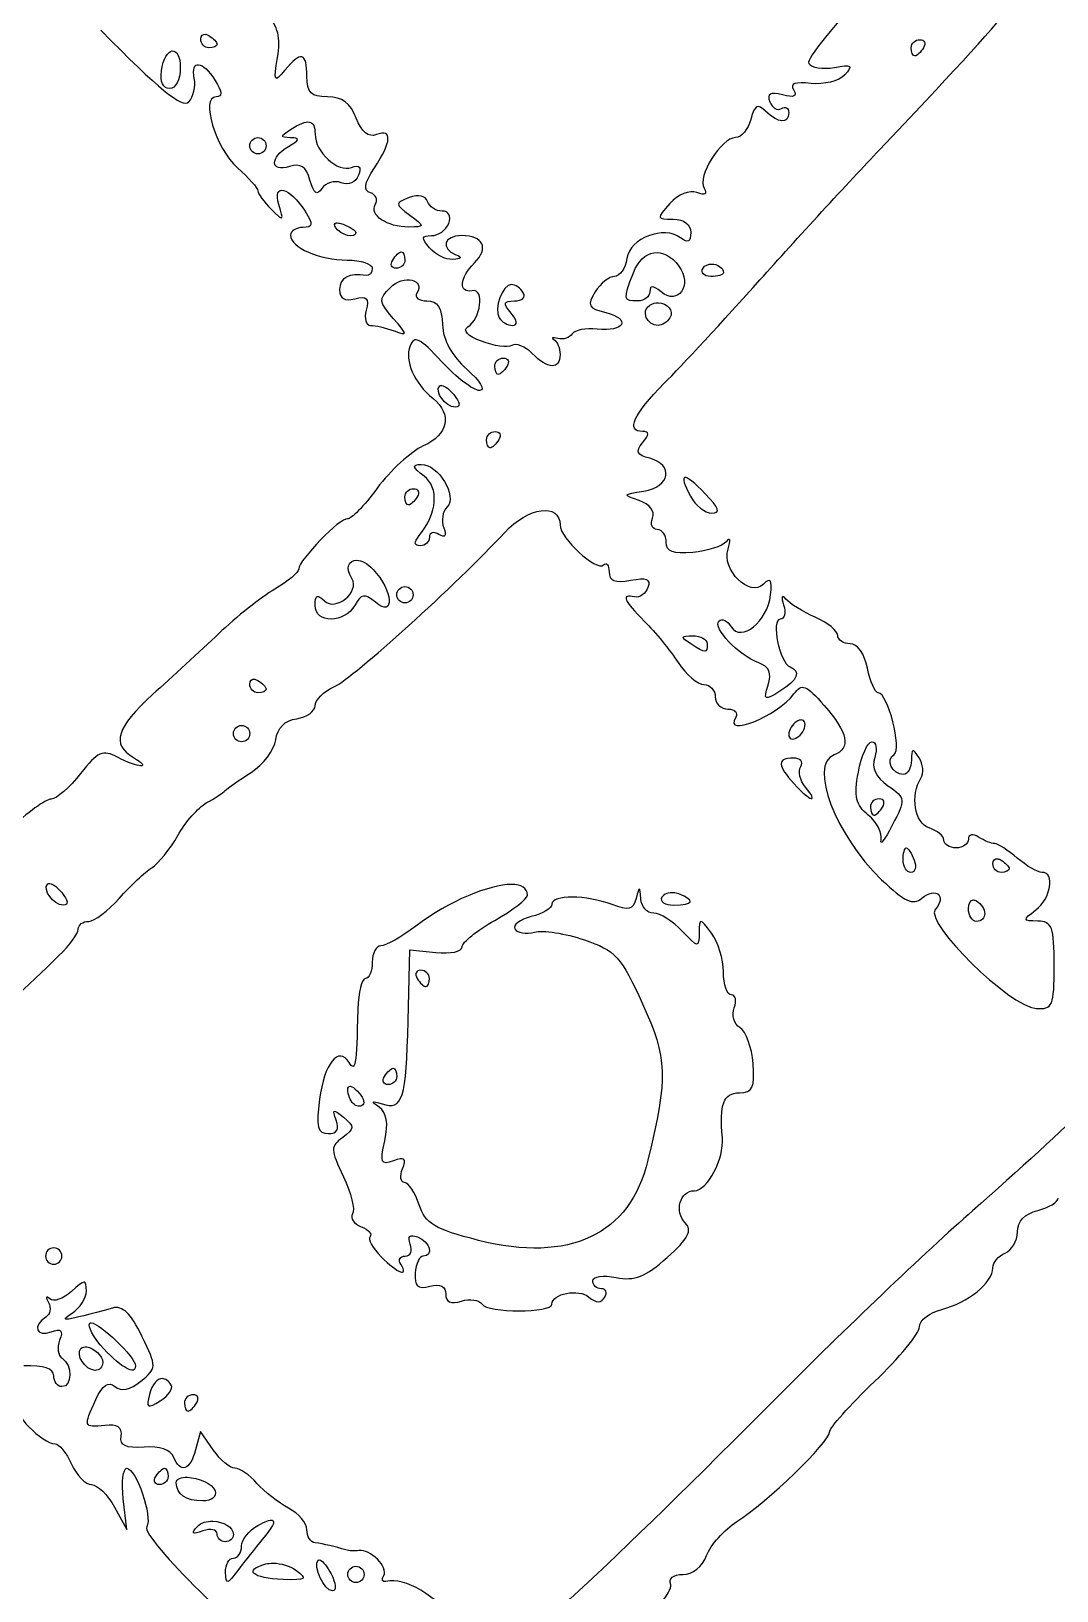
# Model space of a CAD drawing. Extents: x 1 to 209, y 3 to 284.
# Drawn here: x 149.84 to 168.79, y 170.78 to 199.59 of the extents above; entities that cross this region are included whole.
import ezdxf

# ---------------------------------------------------------------- set-up
doc = ezdxf.new("R2010")
doc.units = 0
doc.layers.add('Layer_1', color=7, linetype='CONTINUOUS')

msp = doc.modelspace()

# ---------------------------------------------------------------- linework, layer by layer
at = {"layer": 'Layer_1', "color": 7}
for points in [[(153.068624, 199.53687), (153.068624, 199.53687)], [(166.258655, 199.437652), (166.258655, 199.437652)], [(152.449609, 199.229293), (152.449609, 199.229293)], [(154.982994, 197.915746), (154.982994, 197.915746)], [(154.032148, 197.628012), (154.032148, 197.628012)], [(155.477436, 196.050985), (155.477436, 196.050985)], [(156.680738, 195.516307), (156.680738, 195.516307)], [(161.346775, 195.501425), (161.346775, 195.501425)], [(162.41062, 195.292513), (162.41062, 195.292513)], [(158.715273, 194.912726), (158.715273, 194.912726)], [(161.428354, 194.575381), (161.428354, 194.575381)], [(158.565895, 193.555082), (158.565895, 193.555082)], [(157.430941, 193.049619), (157.430941, 193.049619)], [(158.414861, 192.197991), (158.414861, 192.197991)], [(157.050051, 191.58945), (157.050051, 191.58945)], [(161.917284, 191.348017), (161.917284, 191.348017)], [(156.906736, 191.141862), (156.906736, 191.141862)], [(155.857773, 189.817842), (155.857773, 189.817842)], [(156.746883, 189.331672), (156.746883, 189.331672)], [(162.063907, 188.42437), (162.063907, 188.42437)], [(153.973169, 187.6207), (153.973169, 187.6207)], [(153.730082, 186.767968), (153.730082, 186.767968)], [(164.083007, 186.867739), (164.083007, 186.867739)], [(165.371749, 186.465903), (165.371749, 186.465903)], [(163.920399, 186.164388), (163.920399, 186.164388)], [(165.504591, 185.410327), (165.504591, 185.410327)], [(166.007299, 184.505229), (166.007299, 184.505229)], [(167.699532, 184.302382), (167.699532, 184.302382)], [(150.190731, 183.848732), (150.190731, 183.848732)], [(158.714172, 183.829439), (158.714172, 183.829439)], [(161.71168, 183.674547), (161.71168, 183.674547)], [(167.246983, 183.542258), (167.246983, 183.542258)], [(156.804761, 181.307631), (156.83563, 182.619522), (157.319046, 182.570466)], [(157.039578, 182.242492), (157.039578, 182.242492)], [(156.529704, 180.432852), (156.529704, 180.432852)], [(155.739812, 180.099918), (155.739812, 180.099918)], [(150.261286, 177.113984), (150.261286, 177.113984)], [(150.954161, 175.729882), (150.954161, 175.729882)], [(150.872582, 175.283951), (150.872582, 175.283951)], [(152.266605, 174.69856), (152.266605, 174.69856)], [(152.834357, 174.399249), (152.834357, 174.399249)], [(153.207531, 173.381155), (152.968853, 173.720702), (152.879558, 173.381155)], [(152.306294, 173.041605), (152.306294, 173.041605)], [(152.731831, 172.875689), (152.731831, 172.875689)], [(151.38356, 172.325026), (151.610658, 171.910512), (151.546168, 172.47606)], [(153.200365, 172.0643), (153.200365, 172.0643)], [(154.295077, 172.083043), (154.295077, 172.083043)], [(154.311615, 171.288742), (154.311615, 171.288742)], [(155.186944, 171.34276), (155.186944, 171.34276)], [(155.841787, 171.231415), (155.841787, 171.231415)]]:
    msp.add_lwpolyline(points, dxfattribs=at)
for points in [[(165.511206, 197.401464), (168.02877, 200.051121), (168.574311, 200.72364), (168.415561, 200.980504)], [(165.38498, 200.457953), (164.688049, 199.73311), (164.157553, 199.076055), (164.205928, 198.997783)], [(154.395952, 199.106924), (154.45749, 199.471547), (154.403656, 199.688068), (154.195309, 199.911698)], [(151.128346, 199.612937), (152.186744, 198.535441), (152.642759, 198.163678), (152.754432, 198.286716)], [(152.976021, 199.447022), (152.976021, 199.512912), (153.014536, 199.545963), (153.068624, 199.53687)], [(153.127052, 199.287171), (153.044093, 199.287171), (152.976021, 199.359169), (152.976021, 199.447022)], [(153.068624, 199.53687), (153.086658, 199.53385), (153.106312, 199.525982), (153.127052, 199.513169)], [(153.127052, 199.513169), (153.210012, 199.461897), (153.278086, 199.3899), (153.278086, 199.353315)], [(166.098801, 199.287171), (166.098801, 199.370133), (166.170799, 199.437652), (166.258655, 199.437652)], [(166.258655, 199.437652), (166.346505, 199.437652), (166.376073, 199.370133), (166.324799, 199.287171)], [(152.248966, 198.86053), (152.283058, 199.092226), (152.370666, 199.218117), (152.449609, 199.229293)], [(152.449609, 199.229293), (152.528555, 199.240469), (152.598989, 199.137012), (152.598989, 198.910139)], [(153.278086, 199.353315), (153.278086, 199.316731), (153.210012, 199.287171), (153.127052, 199.287171)], [(154.937243, 198.759105), (154.937243, 199.203342), (154.824664, 199.234353), (154.528243, 198.872104)], [(166.165499, 199.136137), (166.128914, 199.136137), (166.098801, 199.204212), (166.098801, 199.287171)], [(166.324799, 199.287171), (166.273528, 199.204212), (166.202081, 199.136137), (166.165499, 199.136137)], [(152.4, 198.533107), (152.281484, 198.533107), (152.220264, 198.665475), (152.248966, 198.86053)], [(152.598989, 198.910139), (152.598989, 198.698424), (152.511749, 198.533107), (152.4, 198.533107)], [(152.856407, 198.721623), (152.784717, 199.077979), (153.010469, 199.055624), (153.242809, 198.683591)], [(154.528243, 198.872104), (154.333372, 198.633956), (154.320009, 198.656957), (154.395952, 199.106924)], [(164.205928, 198.997783), (164.254304, 198.919517), (164.467057, 198.88661), (164.678871, 198.92502)], [(164.678871, 198.92502), (165.000457, 198.983336), (165.032027, 198.961066), (164.870144, 198.78777)], [(152.754432, 198.286716), (152.839761, 198.380744), (152.885614, 198.576442), (152.856407, 198.721623)], [(153.242809, 198.683591), (153.376808, 198.469045), (153.382037, 198.382076), (153.260448, 198.382076)], [(155.317582, 198.382076), (155.01193, 198.382076), (154.937243, 198.456447), (154.937243, 198.759105)], [(164.248372, 198.62957), (163.956901, 198.663508), (163.854875, 198.624801), (163.927564, 198.507202)], [(164.870144, 198.78777), (164.763523, 198.673628), (164.483545, 198.602195), (164.248372, 198.62957)], [(153.260448, 198.382076), (152.963019, 198.382076), (153.250118, 197.425729), (153.654565, 197.069632)], [(155.847852, 197.989609), (155.741528, 198.269266), (155.58897, 198.382076), (155.317582, 198.382076)], [(163.408871, 198.115285), (163.261506, 198.262653), (163.204714, 198.231713), (163.134918, 197.964805)], [(163.720309, 198.4168), (163.494966, 198.475726), (163.428672, 198.440084), (163.486042, 198.290574)], [(163.486042, 198.290574), (163.530009, 198.176014), (163.626749, 198.119547), (163.701016, 198.165448)], [(163.927564, 198.507202), (163.999441, 198.390918), (163.931939, 198.361457), (163.720309, 198.4168)], [(156.221024, 197.683133), (156.074158, 197.626776), (155.945609, 197.732496), (155.847852, 197.989609)], [(163.836062, 198.08938), (163.836062, 197.875179), (163.637053, 197.8871), (163.408871, 198.115285)], [(163.701016, 198.165448), (163.775283, 198.211345), (163.836062, 198.177244), (163.836062, 198.08938)], [(154.635177, 197.625808), (154.434063, 197.631932), (154.434063, 197.648527), (154.635177, 197.778493)], [(154.635177, 197.778493), (154.79715, 197.883169), (154.910361, 197.92958), (154.982994, 197.915746)], [(154.982994, 197.915746), (155.055629, 197.901917), (155.087726, 197.828034), (155.087726, 197.692505)], [(155.087726, 197.692505), (155.087726, 197.359884), (155.506067, 196.978765), (155.762966, 197.077348)], [(156.184645, 197.068529), (156.504711, 197.557008), (156.518805, 197.797402), (156.221024, 197.683133)], [(163.134918, 197.964805), (163.086477, 197.779576), (162.960671, 197.628012), (162.855453, 197.628012)], [(153.881116, 197.476981), (153.881116, 197.559937), (153.949186, 197.628012), (154.032148, 197.628012)], [(154.032148, 197.325947), (153.949186, 197.325947), (153.881116, 197.394016), (153.881116, 197.476981)], [(154.032148, 197.628012), (154.115107, 197.628012), (154.182631, 197.559934), (154.182631, 197.476981)], [(154.182631, 197.476981), (154.182631, 197.394013), (154.115107, 197.325947), (154.032148, 197.325947)], [(154.616438, 197.093884), (154.259297, 196.980535), (154.24527, 197.259585), (154.597695, 197.464853)], [(154.597695, 197.464853), (154.80582, 197.586074), (154.813567, 197.620389), (154.635177, 197.625808)], [(162.855453, 197.628012), (162.592168, 197.628012), (162.140293, 196.904899), (162.271162, 196.693151)], [(163.304691, 194.999267), (163.966469, 195.73979), (164.959442, 196.820746), (165.511206, 197.401464)], [(154.993467, 196.840327), (154.924478, 197.092151), (154.823871, 197.15972), (154.616438, 197.093884)], [(155.762966, 197.077348), (155.907904, 197.132963), (155.949159, 197.086323), (155.890296, 196.93293)], [(153.654565, 197.069632), (153.862055, 196.886953), (154.032148, 196.695476), (154.032148, 196.644092)], [(155.212852, 196.690396), (155.121839, 196.549607), (155.061889, 196.590518), (154.993467, 196.840327)], [(155.570592, 196.794576), (155.442748, 196.843634), (155.281709, 196.796833), (155.212852, 196.690396)], [(155.890296, 196.93293), (155.840258, 196.802534), (155.703976, 196.743392), (155.570592, 196.794576)], [(156.110229, 196.608264), (155.972693, 196.654111), (155.992124, 196.774702), (156.184645, 197.068529)], [(154.032148, 196.644092), (154.032148, 196.592708), (154.142607, 196.43993), (154.277991, 196.304545)], [(154.419102, 196.389432), (154.288524, 196.800844), (154.623093, 196.716807), (154.903619, 196.267613)], [(156.20063, 196.391636), (156.253253, 196.476785), (156.212681, 196.574112), (156.110229, 196.608264)], [(157.165257, 196.44841), (157.129836, 196.554684), (156.993957, 196.583236), (156.827911, 196.519519)], [(162.140525, 196.611572), (162.00431, 196.663842), (161.791752, 196.578591), (161.64002, 196.410928)], [(162.271162, 196.693151), (162.340236, 196.581388), (162.29422, 196.552593), (162.140525, 196.611572)], [(154.277991, 196.304545), (154.505637, 196.076899), (154.516376, 196.08295), (154.419102, 196.389432)], [(154.903619, 196.267613), (155.058629, 196.019404), (155.051864, 195.968853), (154.862829, 195.968853)], [(156.8224, 195.976021), (156.420422, 195.972691), (156.081651, 196.199124), (156.20063, 196.391636)], [(156.827911, 196.519519), (156.559436, 196.416488), (156.560066, 196.405225), (156.837284, 196.195404)], [(157.433699, 196.270368), (157.318775, 196.270368), (157.197888, 196.350524), (157.165257, 196.44841)], [(157.555517, 196.043819), (157.606941, 196.177833), (157.557493, 196.270368), (157.433699, 196.270368)], [(161.64002, 196.410928), (161.387039, 196.131396), (161.389492, 196.119336), (161.701206, 196.119336)], [(154.862829, 195.968853), (154.737686, 195.968856), (154.635177, 195.903374), (154.635177, 195.823333)], [(155.465859, 195.966649), (155.436135, 196.014742), (155.44248, 196.043941), (155.477436, 196.050985)], [(155.841787, 195.877353), (155.841787, 195.755191), (155.554437, 195.823322), (155.465859, 195.966649)], [(155.477436, 196.050985), (155.489086, 196.053333), (155.503739, 196.053088), (155.521533, 196.050435)], [(155.521533, 196.050435), (155.545268, 196.046907), (155.574515, 196.03905), (155.608074, 196.026181)], [(155.608074, 196.026181), (155.736823, 195.976775), (155.841787, 195.909959), (155.841787, 195.877353)], [(156.837284, 196.195404), (157.117996, 195.98295), (157.117342, 195.978561), (156.8224, 195.976021)], [(157.240221, 195.817822), (157.365943, 195.817822), (157.507765, 195.919382), (157.555517, 196.043819)], [(161.837909, 195.775378), (161.531737, 196.011409), (160.900875, 195.770326), (160.846824, 195.396692)], [(161.701206, 196.119336), (161.900483, 196.119336), (162.026422, 196.024628), (162.026425, 195.874596)], [(154.635177, 195.823333), (154.635177, 195.598837), (155.16849, 195.365273), (155.681384, 195.365273)], [(157.199432, 195.591824), (157.046572, 195.77601), (157.054138, 195.817822), (157.240221, 195.817822)], [(157.794192, 195.817822), (157.467458, 195.817822), (157.398102, 195.582838), (157.690013, 195.465044)], [(158.030664, 195.312909), (158.304306, 195.586552), (158.196012, 195.817822), (157.794192, 195.817822)], [(162.026425, 195.874596), (162.026422, 195.701854), (161.970999, 195.672779), (161.837909, 195.775378)], [(156.520885, 195.365273), (156.572156, 195.448232), (156.644154, 195.516307), (156.680738, 195.516307)], [(156.680738, 195.516307), (156.71732, 195.516307), (156.746883, 195.448232), (156.746883, 195.365273)], [(157.632688, 195.3774), (157.49767, 195.370852), (157.302708, 195.467383), (157.199432, 195.591824)], [(157.690013, 195.465044), (157.810067, 195.416603), (157.789005, 195.384991), (157.632688, 195.3774)], [(160.846824, 195.396692), (160.820323, 195.213434), (160.717882, 195.063758), (160.619172, 195.063758)], [(160.966438, 195.129355), (161.051398, 195.352824), (161.192374, 195.478799), (161.346775, 195.501425)], [(161.346775, 195.501425), (161.501176, 195.524056), (161.669326, 195.442872), (161.808693, 195.252274)], [(156.030854, 195.081397), (155.713687, 195.131477), (155.540273, 195.038973), (155.540273, 194.81957)], [(155.681384, 195.365273), (155.935717, 195.365273), (156.143853, 195.297201), (156.143853, 195.214241)], [(156.143853, 195.214241), (156.143856, 195.131282), (156.093073, 195.071575), (156.030854, 195.081397)], [(156.587032, 195.214241), (156.499182, 195.214241), (156.469611, 195.282313), (156.520885, 195.365273)], [(156.478441, 194.85981), (156.720263, 195.101632), (157.127417, 195.011626), (156.966818, 194.751769)], [(156.746883, 195.365273), (156.746883, 195.282313), (156.674888, 195.214241), (156.587032, 195.214241)], [(157.991528, 194.799727), (157.732555, 194.747934), (157.754605, 195.036848), (158.030664, 195.312909)], [(161.045813, 194.611211), (160.778503, 194.611211), (160.775749, 194.627806), (160.966438, 195.129355)], [(161.808693, 195.252274), (162.063306, 194.904071), (161.793566, 194.516757), (161.478516, 194.778231)], [(162.394635, 195.063758), (162.265284, 195.063758), (162.20197, 195.132685), (162.254077, 195.216996)], [(162.254077, 195.216996), (162.286363, 195.269238), (162.347125, 195.292259), (162.41062, 195.292513)], [(162.629452, 195.129905), (162.629452, 195.09332), (162.523969, 195.063758), (162.394635, 195.063758)], [(162.41062, 195.292513), (162.516447, 195.292795), (162.629452, 195.229405), (162.629452, 195.129905)], [(155.540273, 194.81957), (155.540273, 194.655486), (155.63292, 194.600075), (155.823048, 194.649797)], [(156.530808, 194.28875), (156.2645, 194.591916), (156.259792, 194.641161), (156.478441, 194.85981)], [(157.906091, 194.12945), (158.149104, 194.280241), (158.22118, 194.845659), (157.991528, 194.799727)], [(158.715273, 194.912726), (158.546343, 194.912726), (158.383602, 194.467795), (158.489825, 194.295916)], [(158.934105, 194.761692), (158.882834, 194.844652), (158.784462, 194.912726), (158.715273, 194.912726)], [(160.619172, 195.063758), (160.520456, 195.063758), (160.358997, 194.934568), (160.260329, 194.776577)], [(161.478516, 194.778231), (161.327126, 194.903989), (161.271811, 194.904658), (161.271811, 194.780435)], [(161.535841, 193.088202), (161.84694, 193.398903), (162.642914, 194.258741), (163.304691, 194.999267)], [(155.823048, 194.649797), (156.040345, 194.706622), (156.088235, 194.658743), (156.031407, 194.441438)], [(156.966818, 194.751769), (156.919089, 194.674545), (157.003056, 194.610814), (157.15313, 194.610658)], [(157.15313, 194.610658), (157.350452, 194.610413), (157.430239, 194.488614), (157.441415, 194.170239)], [(158.708107, 194.38466), (158.553858, 194.570518), (158.565362, 194.611211), (158.773701, 194.611211)], [(158.773701, 194.611211), (158.913192, 194.611211), (158.985376, 194.678733), (158.934105, 194.761692)], [(160.260329, 194.776577), (160.104644, 194.527287), (160.130659, 194.47693), (160.456564, 194.395134)], [(161.271811, 194.780435), (161.271811, 194.687316), (161.170253, 194.611211), (161.045813, 194.611211)], [(161.422842, 194.158662), (161.211601, 194.158662), (161.100914, 194.429785), (161.269604, 194.534041)], [(161.269604, 194.534041), (161.319831, 194.565082), (161.375245, 194.577508), (161.428354, 194.575381)], [(161.428354, 194.575381), (161.587688, 194.569002), (161.72644, 194.434591), (161.642778, 194.299223)], [(156.031407, 194.441438), (155.990767, 194.286035), (156.027682, 194.158662), (156.113536, 194.158662)], [(156.546242, 194.057791), (156.804761, 193.963294), (156.80364, 193.978162), (156.530808, 194.28875)], [(158.489825, 194.295916), (158.536473, 194.220444), (158.646899, 194.158662), (158.735118, 194.158662)], [(158.735118, 194.158662), (158.836261, 194.158662), (158.82651, 194.241986), (158.708107, 194.38466)], [(160.456564, 194.395134), (160.931287, 194.275988), (160.80425, 194.034541), (160.29616, 194.090314)], [(161.642778, 194.299223), (161.595048, 194.221999), (161.496008, 194.158662), (161.422842, 194.158662)], [(156.113536, 194.158662), (156.199388, 194.158662), (156.394277, 194.113335), (156.546242, 194.057791)], [(157.427634, 193.488385), (157.025569, 193.927339), (156.919363, 193.979852), (156.842243, 193.778876)], [(157.441415, 194.170239), (157.451377, 193.8864), (157.612193, 193.593335), (157.893964, 193.34562)], [(158.160201, 193.864313), (157.906776, 193.96063), (157.805106, 194.066788), (157.906091, 194.12945)], [(159.570208, 193.914475), (159.469167, 193.938718), (159.437434, 193.929981), (159.499653, 193.895183)], [(159.834792, 194.001016), (159.790299, 193.929018), (159.67125, 193.890204), (159.570208, 193.914475)], [(160.29616, 194.090314), (160.087101, 194.113256), (159.879284, 194.073014), (159.834792, 194.001016)], [(156.842243, 193.778876), (156.736883, 193.504316), (156.913064, 193.101661), (157.26668, 192.808187)], [(158.721888, 193.7899), (158.645253, 193.742537), (158.392489, 193.775986), (158.160201, 193.864313)], [(159.096716, 193.640519), (158.966987, 193.77024), (158.79852, 193.837262), (158.721888, 193.7899)], [(159.499653, 193.895183), (159.561871, 193.860387), (159.612652, 193.735445), (159.612652, 193.617922)], [(158.124923, 192.956464), (158.011673, 192.953924), (157.697802, 193.193431), (157.427634, 193.488385)], [(158.406042, 193.404601), (158.406042, 193.487561), (158.478039, 193.555082), (158.565895, 193.555082)], [(158.472739, 193.253567), (158.436155, 193.253567), (158.406042, 193.321642), (158.406042, 193.404601)], [(158.63259, 193.404601), (158.581319, 193.321642), (158.509324, 193.253567), (158.472739, 193.253567)], [(158.565895, 193.555082), (158.653748, 193.555082), (158.683861, 193.487561), (158.63259, 193.404601)], [(159.612652, 193.617922), (159.612652, 193.336987), (159.390269, 193.34696), (159.096716, 193.640519)], [(157.893964, 193.34562), (158.141043, 193.128393), (158.24134, 192.959286), (158.124923, 192.956464)], [(161.139519, 192.197991), (160.824158, 192.197991), (160.96801, 192.521088), (161.535841, 193.088202)], [(157.26668, 192.808187), (157.623727, 192.511865), (157.547668, 192.141781), (157.086433, 191.931754)], [(157.67954, 192.650537), (157.497247, 192.650537), (157.284445, 192.936197), (157.389048, 193.040797)], [(157.389048, 193.040797), (157.398531, 193.05028), (157.413009, 193.053034), (157.430941, 193.049619)], [(157.430941, 193.049619), (157.484761, 193.039344), (157.57052, 192.975229), (157.649223, 192.880396)], [(157.649223, 192.880396), (157.768197, 192.737044), (157.779559, 192.650537), (157.67954, 192.650537)], [(157.086433, 191.931754), (156.858293, 191.827868), (156.474564, 191.475398), (156.233701, 191.148477)], [(158.255561, 192.046957), (158.255561, 192.129917), (158.327005, 192.197991), (158.414861, 192.197991)], [(158.321705, 191.895923), (158.285124, 191.895923), (158.255561, 191.963998), (158.255561, 192.046957)], [(158.481559, 192.046957), (158.430287, 191.963998), (158.35829, 191.895923), (158.321705, 191.895923)], [(158.414861, 192.197991), (158.502711, 192.197991), (158.53283, 192.129917), (158.481559, 192.046957)], [(161.269053, 191.702449), (161.029531, 191.765085), (161.001239, 191.826886), (161.136762, 191.990183)], [(161.136762, 191.990183), (161.262737, 192.141962), (161.263099, 192.197991), (161.139519, 192.197991)], [(161.158812, 191.097765), (161.645611, 191.173056), (161.720685, 191.584344), (161.269053, 191.702449)], [(157.100214, 191.374475), (156.880385, 191.541046), (156.869782, 191.58564), (157.050051, 191.58945)], [(157.012019, 190.274799), (157.34669, 190.693115), (157.384022, 191.159422), (157.100214, 191.374475)], [(157.050051, 191.58945), (157.362903, 191.596054), (157.72261, 191.001375), (157.525201, 190.803966)], [(161.917284, 191.348017), (161.869018, 191.340623), (161.900661, 191.225677), (162.019257, 191.004059)], [(162.295417, 191.046502), (162.093667, 191.255386), (161.965547, 191.355408), (161.917284, 191.348017)], [(156.233701, 191.148477), (155.992838, 190.821554), (155.746588, 190.567523), (155.686345, 190.584033)], [(156.746883, 190.990828), (156.746883, 191.073787), (156.81888, 191.141862), (156.906736, 191.141862)], [(156.906736, 191.141862), (156.994586, 191.141862), (157.024708, 191.073787), (156.973434, 190.990828)], [(161.073372, 190.921926), (160.763193, 191.027125), (160.767674, 191.037268), (161.158812, 191.097765)], [(156.81358, 190.840347), (156.776999, 190.840347), (156.746883, 190.907866), (156.746883, 190.990828)], [(156.973434, 190.990828), (156.922162, 190.907866), (156.850165, 190.840347), (156.81358, 190.840347)], [(157.525201, 190.803966), (157.44192, 190.720679), (157.414369, 190.547708), (157.463465, 190.419771)], [(158.590147, 190.333781), (159.024797, 190.803986), (159.612652, 190.883547), (159.612652, 190.472135)], [(161.320869, 190.598915), (161.369781, 190.726377), (161.271715, 190.854659), (161.073372, 190.921926)], [(162.019257, 191.004059), (162.111859, 190.831034), (162.289482, 190.689313), (162.413927, 190.689313)], [(162.413927, 190.689313), (162.581692, 190.689313), (162.550989, 190.781888), (162.295417, 191.046502)], [(155.686345, 190.584033), (155.55967, 190.618724), (154.786211, 189.823515), (154.786211, 189.658542)], [(161.406857, 190.387798), (161.315019, 190.387798), (161.27625, 190.48265), (161.320869, 190.598915)], [(155.444362, 187.4851), (155.790917, 187.643001), (157.705642, 189.376918), (158.590147, 190.333781)], [(157.030208, 190.086286), (156.914875, 190.086286), (156.909245, 190.146354), (157.012019, 190.274799)], [(157.199432, 190.245586), (157.199432, 190.157731), (157.123325, 190.086286), (157.030208, 190.086286)], [(157.37582, 190.296299), (157.278761, 190.356285), (157.199432, 190.333442), (157.199432, 190.245586)], [(157.463465, 190.419771), (157.522071, 190.267049), (157.491687, 190.224694), (157.37582, 190.296299)], [(159.612652, 190.472135), (159.612652, 190.226062), (160.287631, 189.604815), (160.415772, 189.732955)], [(161.573876, 190.15188), (161.573876, 190.281626), (161.498695, 190.387798), (161.406857, 190.387798)], [(162.715442, 190.025651), (162.768977, 190.189571), (162.754073, 190.248028), (162.681268, 190.1618)], [(162.063907, 189.963364), (161.69962, 189.928171), (161.573876, 189.976572), (161.573876, 190.15188)], [(162.681268, 190.1618), (162.611223, 190.078841), (162.333525, 189.989413), (162.063907, 189.963364)], [(163.369185, 189.377973), (163.115535, 189.12432), (162.590861, 189.644213), (162.715442, 190.025651)], [(154.786211, 189.658542), (154.786211, 189.597743), (154.58646, 189.43004), (154.342482, 189.285921)], [(155.767374, 189.481602), (155.638667, 189.689854), (155.714305, 189.821776), (155.857773, 189.817842)], [(155.857773, 189.817842), (155.943856, 189.815584), (156.054685, 189.764248), (156.159841, 189.651376)], [(156.159841, 189.651376), (156.528406, 189.255771), (156.566004, 188.742251), (156.204488, 189.042284)], [(160.415772, 189.732955), (160.471835, 189.789021), (160.517747, 189.731262), (160.517747, 189.604522)], [(155.259154, 189.069843), (155.464352, 188.864645), (155.920336, 189.234108), (155.767374, 189.481602)], [(156.596402, 189.181188), (156.596402, 189.264147), (156.663923, 189.331672), (156.746883, 189.331672)], [(156.746883, 189.331672), (156.829842, 189.331672), (156.897917, 189.264147), (156.897917, 189.181188)], [(160.517747, 189.604522), (160.517747, 189.436966), (160.626165, 189.394492), (160.914622, 189.449632)], [(160.914622, 189.449632), (161.209634, 189.506026), (161.292119, 189.47173), (161.23543, 189.315687)], [(163.501476, 189.177881), (163.533215, 189.460111), (163.500348, 189.50919), (163.369185, 189.377973)], [(154.342482, 189.285921), (154.098506, 189.141801), (153.631344, 188.770606), (153.303992, 188.461301)], [(155.087726, 188.984956), (155.087726, 189.176331), (155.131304, 189.197693), (155.259154, 189.069843)], [(156.204488, 189.042284), (156.001398, 189.210833), (155.940941, 189.202075), (155.81974, 188.985507)], [(156.746883, 189.030157), (156.663923, 189.030157), (156.596402, 189.098226), (156.596402, 189.181188)], [(156.897917, 189.181188), (156.897917, 189.098226), (156.829842, 189.030157), (156.746883, 189.030157)], [(160.989035, 189.143156), (160.733692, 189.1999), (160.78235, 189.081403), (161.173693, 188.690057)], [(161.23543, 189.315687), (161.193491, 189.200247), (161.082363, 189.122413), (160.989035, 189.143156)], [(162.772217, 188.590839), (162.955405, 188.294432), (163.446595, 188.689834), (163.501476, 189.177881)], [(163.784249, 189.102366), (163.709485, 189.192717), (163.691959, 189.147629), (163.741806, 188.992675)], [(164.326646, 188.766674), (164.098509, 188.866908), (163.854294, 189.017717), (163.784249, 189.102366)], [(155.81974, 188.985507), (155.631089, 188.648259), (155.087726, 188.647977), (155.087726, 188.984956)], [(162.547323, 188.696672), (162.601656, 188.751005), (162.702796, 188.703163), (162.772217, 188.590839)], [(163.741806, 188.992675), (163.788508, 188.847494), (163.759811, 188.728642), (163.677865, 188.728642)], [(164.74116, 188.430435), (164.74116, 188.515172), (164.554786, 188.666443), (164.326646, 188.766674)], [(153.303992, 188.461301), (152.976653, 188.152), (152.429244, 187.646441), (152.088012, 187.337924)], [(161.173693, 188.690057), (161.368379, 188.495371), (161.647669, 188.152708), (161.794362, 187.928827)], [(163.28099, 187.923868), (162.914197, 188.055985), (162.423568, 188.572915), (162.547323, 188.696672)], [(163.677865, 188.728642), (163.502597, 188.728642), (163.668947, 187.924145), (163.859766, 187.848902)], [(162.026425, 188.276093), (161.833069, 188.401053), (161.838324, 188.422394), (162.063907, 188.42437)], [(162.327937, 188.276093), (162.327937, 188.092132), (162.311086, 188.092132), (162.026425, 188.276093)], [(162.063907, 188.42437), (162.209085, 188.425499), (162.327937, 188.359052), (162.327937, 188.276093)], [(164.971566, 188.276093), (164.845055, 188.276093), (164.74116, 188.345695), (164.74116, 188.430435)], [(165.291824, 187.823547), (165.238743, 188.088951), (165.10648, 188.276093), (164.971566, 188.276093)], [(161.794362, 187.928827), (161.941056, 187.704946), (162.155164, 187.522032), (162.270062, 187.522032)], [(163.456276, 187.513213), (163.527091, 187.736335), (163.477245, 187.85318), (163.28099, 187.923868)], [(153.881116, 187.530851), (153.881116, 187.596742), (153.919078, 187.62979), (153.973169, 187.6207)], [(153.973169, 187.6207), (153.991203, 187.61768), (154.011407, 187.610362), (154.032148, 187.597549)], [(154.032148, 187.597549), (154.115107, 187.546278), (154.182631, 187.47428), (154.182631, 187.437695)], [(163.859766, 187.848902), (164.071269, 187.765497), (164.004777, 187.605606), (163.672353, 187.398007)], [(165.489159, 187.370998), (165.430491, 187.370998), (165.341599, 187.574669), (165.291824, 187.823547)], [(152.088012, 187.337924), (151.415696, 186.73006), (151.319811, 186.416551), (151.731926, 186.176515)], [(154.032148, 187.370998), (153.949186, 187.370998), (153.881116, 187.442998), (153.881116, 187.530851)], [(154.182631, 187.437695), (154.182631, 187.401111), (154.115107, 187.370998), (154.032148, 187.370998)], [(155.087726, 187.131219), (155.087726, 187.23657), (155.248153, 187.395701), (155.444362, 187.4851)], [(162.270062, 187.522032), (162.384957, 187.522032), (162.478971, 187.419918), (162.478971, 187.295481)], [(162.856003, 186.918452), (162.617932, 186.533244), (163.628169, 186.938715), (163.931425, 187.350051)], [(163.672353, 187.398007), (163.385692, 187.218985), (163.36614, 187.229218), (163.456276, 187.513213)], [(163.931425, 187.350051), (164.078697, 187.549822), (164.154513, 187.520759), (164.492009, 187.136731)], [(165.780751, 186.229432), (165.93424, 186.324295), (165.666874, 187.370998), (165.489159, 187.370998)], [(154.74873, 186.89144), (154.935388, 186.917941), (155.087726, 187.025866), (155.087726, 187.131219)], [(162.478971, 187.295481), (162.478971, 187.171041), (162.584452, 187.069483), (162.713789, 187.069483)], [(162.713789, 187.069483), (162.843134, 187.069483), (162.907274, 187.001411), (162.856003, 186.918452)], [(164.492009, 187.136731), (164.935179, 186.632456), (164.991943, 186.344392), (164.672258, 186.221716)], [(153.579601, 186.616937), (153.579601, 186.699896), (153.647123, 186.767968), (153.730082, 186.767968)], [(153.730082, 186.767968), (153.813042, 186.767968), (153.881116, 186.699896), (153.881116, 186.616937)], [(154.360121, 186.500077), (154.391594, 186.721864), (154.529344, 186.86028), (154.74873, 186.89144)], [(163.987096, 186.842935), (163.904137, 186.791663), (163.836062, 186.682257), (163.836062, 186.599298)], [(164.045525, 186.867186), (164.027491, 186.863718), (164.007837, 186.855748), (163.987096, 186.842935)], [(163.987096, 186.54142), (164.070055, 186.592694), (164.13813, 186.702648), (164.13813, 186.785607)], [(164.083007, 186.867739), (164.071791, 186.870037), (164.059049, 186.869799), (164.045525, 186.867186)], [(164.13813, 186.785607), (164.13813, 186.832272), (164.116659, 186.860847), (164.083007, 186.867739)], [(153.730082, 186.465903), (153.647123, 186.465903), (153.579601, 186.533978), (153.579601, 186.616937)], [(153.881116, 186.616937), (153.881116, 186.533978), (153.813042, 186.465903), (153.730082, 186.465903)], [(153.908125, 185.900355), (154.130225, 186.041573), (154.333338, 186.311375), (154.360121, 186.500077)], [(163.836062, 186.599298), (163.836062, 186.516339), (163.904137, 186.490148), (163.987096, 186.54142)], [(165.122047, 185.904766), (165.179951, 186.213424), (165.29243, 186.465903), (165.371749, 186.465903)], [(165.371749, 186.465903), (165.451068, 186.465903), (165.474537, 186.335931), (165.424115, 186.177065)], [(151.437027, 186.180923), (151.168385, 186.324696), (151.07272, 186.28234), (150.757379, 185.879408)], [(151.731926, 186.176515), (152.090814, 185.967473), (151.828525, 185.971404), (151.437027, 186.180923)], [(163.920399, 186.164388), (163.618889, 186.164388), (163.623351, 186.030623), (163.935283, 185.685934)], [(164.058202, 186.006741), (164.11172, 186.093333), (164.049735, 186.164388), (163.920399, 186.164388)], [(164.672258, 186.221716), (164.201774, 186.041175), (164.700424, 184.734407), (165.551996, 183.91598)], [(165.424115, 186.177065), (165.361569, 185.980004), (165.439161, 185.813191), (165.668853, 185.65231)], [(165.95714, 185.862873), (165.747898, 185.862873), (165.619441, 186.129737), (165.780751, 186.229432)], [(166.242119, 186.171553), (166.12717, 186.353262), (166.102978, 186.345871), (166.101008, 186.126906)], [(166.278498, 185.794522), (166.334691, 185.881443), (166.318328, 186.051076), (166.242119, 186.171553)], [(150.757379, 185.879408), (150.555492, 185.621446), (150.309913, 185.408173), (150.212227, 185.405916)], [(153.428567, 185.564666), (153.470048, 185.60806), (153.686025, 185.759136), (153.908125, 185.900355)], [(164.143642, 185.629709), (164.043388, 185.750512), (164.004684, 185.920147), (164.058202, 186.006741)], [(165.305605, 185.109912), (165.07296, 185.298296), (165.037183, 185.452392), (165.122047, 185.904766)], [(166.101008, 186.126906), (166.099597, 185.981725), (166.035203, 185.862873), (165.95714, 185.862873)], [(163.935283, 185.685934), (164.230756, 185.359439), (164.40754, 185.311732), (164.143642, 185.629709)], [(165.668853, 185.65231), (165.997283, 185.422273), (165.999485, 185.404431), (165.747677, 184.92305)], [(166.431186, 184.872341), (166.161474, 184.957944), (166.075103, 185.479911), (166.278498, 185.794522)], [(150.212227, 185.405916), (150.114539, 185.403658), (149.770485, 185.156256), (149.44714, 184.855802)], [(152.551034, 184.73123), (152.690658, 184.980107), (152.928362, 185.251851), (153.079097, 185.33481)], [(153.079097, 185.33481), (153.229835, 185.417769), (153.387089, 185.521268), (153.428567, 185.564666)], [(165.504591, 185.410327), (165.416735, 185.410327), (165.34474, 185.342252), (165.34474, 185.259293)], [(165.570738, 185.259293), (165.62201, 185.342252), (165.592441, 185.410327), (165.504591, 185.410327)], [(165.541523, 184.652955), (165.570258, 184.775739), (165.464338, 184.98138), (165.305605, 185.109912)], [(165.34474, 185.259293), (165.34474, 185.176333), (165.3743, 185.108259), (165.410885, 185.108259)], [(165.410885, 185.108259), (165.447466, 185.108259), (165.519464, 185.176333), (165.570738, 185.259293)], [(152.070923, 184.137569), (152.195363, 184.215291), (152.411413, 184.482352), (152.551034, 184.73123)], [(165.747677, 184.92305), (165.605703, 184.651691), (165.512787, 184.530172), (165.541523, 184.652955)], [(166.702382, 184.64579), (166.702382, 184.723161), (166.580219, 184.82504), (166.431186, 184.872341)], [(167.343447, 184.704771), (167.235937, 184.773035), (167.154931, 184.756167), (167.154931, 184.665082)], [(165.94777, 184.278681), (165.94777, 184.403121), (165.974694, 184.505229), (166.007299, 184.505229)], [(166.007299, 184.505229), (166.039904, 184.505229), (166.105617, 184.403121), (166.153372, 184.278681)], [(166.928382, 184.505229), (166.803942, 184.505229), (166.702382, 184.568424), (166.702382, 184.64579)], [(167.154931, 184.665082), (167.154931, 184.577229), (167.05282, 184.505229), (166.928382, 184.505229)], [(167.64, 184.582953), (167.580468, 184.584082), (167.447146, 184.638926), (167.343447, 184.704771)], [(168.056718, 184.316716), (167.887162, 184.461894), (167.699529, 184.581821), (167.64, 184.582953)], [(151.471754, 183.572022), (151.676885, 183.805397), (151.946483, 184.059848), (152.070923, 184.137569)], [(166.09384, 184.052683), (166.013483, 184.052683), (165.94777, 184.154243), (165.94777, 184.278681)], [(166.153372, 184.278681), (166.201121, 184.154243), (166.1742, 184.052683), (166.09384, 184.052683)], [(167.606926, 184.212536), (167.606926, 184.278421), (167.645444, 184.311475), (167.699532, 184.302382)], [(167.75796, 184.052683), (167.675001, 184.052683), (167.606926, 184.124675), (167.606926, 184.212536)], [(167.699532, 184.302382), (167.717566, 184.299362), (167.73722, 184.291493), (167.75796, 184.278681)], [(167.75796, 184.278681), (167.840922, 184.227409), (167.908994, 184.155965), (167.908992, 184.11938)], [(168.513675, 184.052683), (168.431664, 184.052683), (168.226274, 184.171535), (168.056718, 184.316716)], [(150.148838, 183.839912), (150.15832, 183.849395), (150.172798, 183.852175), (150.190731, 183.848732)], [(150.190731, 183.848732), (150.244548, 183.838459), (150.330306, 183.773788), (150.40901, 183.678958)], [(165.551996, 183.91598), (165.97308, 183.511276), (166.130732, 183.438968), (166.295036, 183.575329)], [(167.908992, 184.11938), (167.908992, 184.082799), (167.840922, 184.052683), (167.75796, 184.052683)], [(168.399023, 183.3576), (168.681578, 183.572089), (168.760789, 184.052683), (168.513675, 184.052683)], [(150.439326, 183.449102), (150.257033, 183.449102), (150.044235, 183.735307), (150.148838, 183.839912)], [(150.40901, 183.678958), (150.527983, 183.535604), (150.539346, 183.449102), (150.439326, 183.449102)], [(150.906206, 183.147588), (151.012169, 183.147588), (151.266621, 183.338646), (151.471754, 183.572022)], [(158.714172, 183.829439), (158.312096, 183.828875), (157.571197, 183.528977), (156.945872, 183.057186)], [(158.406042, 183.165777), (158.737881, 183.35228), (159.009622, 183.56237), (159.009622, 183.632657)], [(159.009622, 183.632657), (159.009622, 183.767881), (158.896933, 183.829671), (158.714172, 183.829439)], [(160.573971, 183.456818), (160.098297, 183.637664), (159.462171, 183.642673), (159.462171, 183.465638)], [(161.018801, 183.569817), (160.964321, 183.362912), (160.878218, 183.341141), (160.573971, 183.456818)], [(161.103688, 183.562652), (161.087658, 183.804663), (161.080744, 183.805047), (161.018801, 183.569817)], [(161.341813, 183.298619), (161.220607, 183.298619), (161.113312, 183.417474), (161.103688, 183.562652)], [(161.494501, 183.593521), (161.445468, 183.514183), (161.544722, 183.449102), (161.715537, 183.449102)], [(161.71168, 183.674547), (161.618696, 183.683045), (161.531275, 183.653014), (161.494501, 183.593521)], [(161.804835, 183.65305), (161.774389, 183.664734), (161.742673, 183.6717), (161.71168, 183.674547)], [(161.715537, 183.449102), (162.07974, 183.449102), (162.116629, 183.533405), (161.804835, 183.65305)], [(166.295036, 183.575329), (166.555375, 183.791384), (166.755487, 183.620259), (166.542531, 183.363662)], [(159.462171, 183.465638), (159.462171, 183.391673), (159.289869, 183.288134), (159.079077, 183.235229)], [(161.869326, 182.968441), (161.700176, 183.150003), (161.463022, 183.298619), (161.341813, 183.298619)], [(166.542531, 183.363662), (166.340305, 183.119995), (167.915503, 181.575576), (168.403984, 181.538591)], [(167.154931, 183.382955), (167.154931, 183.479963), (167.192895, 183.539862), (167.246983, 183.542258)], [(167.305411, 183.147588), (167.222452, 183.147588), (167.154931, 183.253621), (167.154931, 183.382955)], [(167.246983, 183.542258), (167.265017, 183.543102), (167.284674, 183.537432), (167.305411, 183.524619)], [(167.305411, 183.524619), (167.388371, 183.473345), (167.456445, 183.367862), (167.456445, 183.289799)], [(167.456445, 183.289799), (167.456445, 183.211734), (167.388371, 183.147588), (167.305411, 183.147588)], [(168.436507, 183.152549), (168.153667, 183.157008), (168.151539, 183.169736), (168.399023, 183.3576)], [(150.356646, 182.513688), (150.552988, 182.704118), (150.713832, 182.92453), (150.713832, 183.003719)], [(150.713832, 183.003719), (150.713832, 183.082908), (150.80024, 183.147588), (150.906206, 183.147588)], [(156.945872, 183.057186), (156.681788, 182.857948), (156.393306, 182.695039), (156.30481, 182.695039)], [(157.803012, 182.674092), (157.803012, 182.757997), (158.074205, 182.979273), (158.406042, 183.165777)], [(159.079077, 183.235229), (158.868285, 183.182323), (158.732607, 183.079216), (158.777562, 183.006476)], [(158.777562, 183.006476), (158.822517, 182.933734), (158.985915, 182.907541), (159.140813, 182.948048)], [(159.140813, 182.948048), (159.295708, 182.988552), (159.709773, 182.92468), (160.06134, 182.805833)], [(162.408416, 182.930409), (162.189445, 183.220116), (162.186609, 183.22009), (162.181867, 182.930959)], [(168.738573, 182.330687), (168.738573, 183.045787), (168.70047, 183.148372), (168.436507, 183.152549)], [(156.30481, 182.695039), (156.216316, 182.695039), (156.143853, 182.559445), (156.143853, 182.393524)], [(160.06134, 182.805833), (160.636198, 182.611512), (160.744704, 182.492143), (161.136762, 181.624028)], [(162.181867, 182.930959), (162.177324, 182.653563), (162.161096, 182.655271), (161.869326, 182.968441)], [(162.629452, 182.213827), (162.629452, 182.446849), (162.530217, 182.769373), (162.408416, 182.930409)], [(148.157847, 180.583333), (148.286589, 180.583333), (149.131505, 181.325445), (150.356646, 182.513688)], [(157.319046, 182.570466), (157.585114, 182.543485), (157.803012, 182.590193), (157.803012, 182.674092)], [(156.143853, 182.393524), (156.143856, 182.227605), (156.087724, 182.092009), (156.01928, 182.092009)], [(157.039578, 182.242492), (156.951725, 182.242492), (156.922162, 182.174968), (156.973434, 182.092009)], [(157.199432, 182.092009), (157.199432, 182.174968), (157.127434, 182.242492), (157.039578, 182.242492)], [(162.775525, 181.789943), (162.69517, 181.789943), (162.629452, 181.980805), (162.629452, 182.213827)], [(168.403984, 181.538591), (168.711443, 181.515307), (168.738573, 181.579606), (168.738573, 182.330687)], [(156.01928, 182.092009), (155.950838, 182.092009), (155.887496, 181.837563), (155.878719, 181.526464)], [(156.973434, 182.092009), (157.024708, 182.009049), (157.096703, 181.940977), (157.133284, 181.940977)], [(157.133284, 181.940977), (157.169869, 181.940977), (157.199432, 182.009049), (157.199432, 182.092009)], [(161.136762, 181.624028), (161.596939, 180.605076), (161.607655, 180.290014), (161.23598, 178.736762)], [(162.828992, 181.548511), (162.879955, 181.681319), (162.855887, 181.789943), (162.775525, 181.789943)], [(162.935928, 181.183606), (162.826319, 181.251356), (162.778031, 181.415697), (162.828992, 181.548511)], [(155.878719, 181.526464), (155.848425, 180.452851), (155.832689, 180.354728), (155.718315, 180.539786)], [(156.32741, 179.774702), (156.707673, 179.652816), (156.77088, 179.855903), (156.804761, 181.307631)], [(163.177911, 180.520494), (163.154515, 180.817691), (163.045549, 181.115856), (162.935928, 181.183606)], [(155.718315, 180.539786), (155.524335, 180.853654), (155.252829, 180.517773), (155.170409, 179.861793)], [(156.369853, 180.281818), (156.421125, 180.364778), (156.49312, 180.432852), (156.529704, 180.432852)], [(156.529704, 180.432852), (156.566289, 180.432852), (156.596402, 180.364778), (156.596402, 180.281818)], [(162.924905, 179.979753), (163.171051, 179.979753), (163.213381, 180.070087), (163.177911, 180.520494)], [(155.691307, 180.035424), (155.691307, 180.082677), (155.70872, 180.10386), (155.739812, 180.099918)], [(156.436548, 180.130784), (156.348695, 180.130784), (156.318582, 180.198859), (156.369853, 180.281818)], [(156.596402, 180.281818), (156.596402, 180.198859), (156.524401, 180.130784), (156.436548, 180.130784)], [(155.170409, 179.861793), (155.105679, 179.346602), (155.136065, 179.226242), (155.331363, 179.226242)], [(155.791628, 179.77911), (155.736321, 179.834417), (155.691307, 179.949699), (155.691307, 180.035424)], [(155.739812, 180.099918), (155.770907, 180.095967), (155.815784, 180.066943), (155.8699, 180.012827)], [(155.8699, 180.012827), (155.968198, 179.914659), (156.013085, 179.799371), (155.970221, 179.75651)], [(156.27284, 179.711312), (156.115828, 179.823487), (156.128618, 179.838419), (156.32741, 179.774702)], [(162.610713, 179.150175), (162.551621, 179.765278), (162.632895, 179.979753), (162.924905, 179.979753)], [(155.477436, 179.473737), (155.397725, 179.681464), (155.420009, 179.689967), (155.614136, 179.528858)], [(155.614136, 179.528858), (155.821377, 179.356858), (155.819537, 179.318125), (155.598151, 179.156237)], [(155.970221, 179.75651), (155.92736, 179.713657), (155.846932, 179.7238), (155.791628, 179.77911)], [(156.374262, 179.093951), (156.445224, 179.417044), (156.413175, 179.61105), (156.27284, 179.711312)], [(169.284275, 179.681546), (168.98414, 179.374449), (168.059489, 178.527378), (167.229897, 177.798593)], [(155.331363, 179.226242), (155.492854, 179.226242), (155.541097, 179.307838), (155.477436, 179.473737)], [(155.598151, 179.156237), (155.36957, 178.9891), (155.370674, 178.934639), (155.610278, 178.429735)], [(156.535216, 178.724635), (156.306359, 178.636813), (156.284679, 178.68608), (156.374262, 179.093951)], [(162.092569, 178.170113), (162.333232, 178.170113), (162.647715, 178.76504), (162.610713, 179.150175)], [(156.702785, 178.573603), (156.777433, 178.768131), (156.738955, 178.802816), (156.535216, 178.724635)], [(161.23598, 178.736762), (160.906037, 177.357895), (159.786944, 176.827413), (158.107284, 177.253441)], [(155.610278, 178.429735), (155.752777, 178.129437), (155.829632, 177.819703), (155.781155, 177.741268)], [(156.739167, 178.321147), (156.665724, 178.321147), (156.649507, 178.434761), (156.702785, 178.573603)], [(157.010365, 177.908838), (156.934812, 178.135496), (156.812609, 178.321144), (156.739167, 178.321147)], [(161.925, 177.574799), (161.717733, 177.785052), (161.826152, 178.170113), (162.092569, 178.170113)], [(158.107284, 177.253441), (157.294978, 177.459475), (157.126658, 177.559966), (157.010365, 177.908838)], [(167.229897, 177.798593), (166.400299, 177.069808), (164.80354, 175.548317), (163.681173, 174.417991)], [(168.059475, 177.408333), (168.059475, 177.606307), (168.190559, 177.744581), (168.436507, 177.806312)], [(168.436507, 177.806312), (168.643904, 177.858365), (168.813536, 177.96165), (168.813536, 178.035617)], [(155.781155, 177.741268), (155.73268, 177.66283), (155.804071, 177.55582), (155.939905, 177.503693)], [(161.592065, 176.938145), (161.982892, 177.289103), (162.060616, 177.437236), (161.925, 177.574799)], [(155.939905, 177.503693), (156.075744, 177.45157), (156.148955, 177.37099), (156.102513, 177.324547)], [(156.102513, 177.324547), (156.056073, 177.278108), (156.14801, 177.10983), (156.307014, 176.950826)], [(156.846103, 177.181785), (156.790043, 177.327855), (156.835069, 177.372892), (156.98115, 177.316831)], [(156.98115, 177.316831), (157.210419, 177.228854), (157.285329, 176.963503), (157.080921, 176.963503)], [(167.833477, 177.018074), (167.957918, 177.065826), (168.059475, 177.241393), (168.059475, 177.408333)], [(150.261286, 177.113984), (150.178324, 177.113984), (150.110252, 177.046462), (150.110252, 176.963503)], [(150.110252, 176.963503), (150.110252, 176.880544), (150.178327, 176.812469), (150.261286, 176.812469)], [(150.411767, 176.963503), (150.411767, 177.046462), (150.34424, 177.113984), (150.261286, 177.113984)], [(150.261286, 176.812469), (150.344243, 176.812469), (150.411767, 176.880544), (150.411767, 176.963503)], [(156.307014, 176.950826), (156.615285, 176.642554), (156.825834, 176.562539), (156.671368, 176.812469)], [(156.671368, 176.812469), (156.620097, 176.895428), (156.657314, 176.963503), (156.754048, 176.963503)], [(156.754048, 176.963503), (156.850791, 176.963503), (156.892233, 177.06157), (156.846103, 177.181785)], [(157.080921, 176.963503), (157.015617, 176.963503), (156.951307, 176.82097), (156.938156, 176.646553)], [(160.649488, 176.567178), (160.991098, 176.498855), (161.190472, 176.577508), (161.592065, 176.938145)], [(167.606926, 176.744671), (167.606926, 176.847377), (167.70904, 176.970322), (167.833477, 177.018074)], [(156.938156, 176.646553), (156.919727, 176.401977), (156.981373, 176.347039), (157.207701, 176.406224)], [(166.664349, 175.97848), (167.144299, 176.098261), (167.606926, 176.474466), (167.606926, 176.744671)], [(150.864313, 176.315826), (150.864313, 176.535273), (150.838462, 176.534091), (150.588156, 176.307557)], [(157.207701, 176.406224), (157.400391, 176.456612), (157.500947, 176.406114), (157.500947, 176.260152)], [(159.462171, 176.074393), (159.462171, 176.270741), (159.95431, 176.36421), (160.14678, 176.204481)], [(160.216232, 176.507096), (160.216232, 176.588599), (160.409314, 176.615278), (160.649488, 176.567178)], [(160.376085, 176.359923), (160.28823, 176.359923), (160.216232, 176.426208), (160.216232, 176.507096)], [(160.437822, 176.201723), (160.491582, 176.288713), (160.463955, 176.359923), (160.376085, 176.359923)], [(150.18687, 176.171407), (150.118089, 176.233806), (150.107577, 176.204331), (150.163719, 176.106363)], [(150.163719, 176.106363), (150.219853, 176.008398), (150.197318, 175.88562), (150.113007, 175.833511)], [(150.588156, 176.307557), (150.436244, 176.170208), (150.255659, 176.109005), (150.18687, 176.171407)], [(150.600283, 175.907924), (150.745464, 175.998966), (150.864313, 176.182651), (150.864313, 176.315826)], [(157.500947, 176.260152), (157.500947, 176.109761), (157.594819, 176.068012), (157.790334, 176.130064)], [(157.790334, 176.130064), (157.949273, 176.180511), (158.120636, 176.154589), (158.171224, 176.072739)], [(158.171224, 176.072739), (158.272663, 175.908669), (159.462171, 175.910095), (159.462171, 176.074393)], [(160.14678, 176.204481), (160.281479, 176.092754), (160.369848, 176.091806), (160.437822, 176.201723)], [(150.113007, 175.833511), (149.860025, 175.67716), (149.939753, 175.456868), (150.211674, 175.561211)], [(151.347178, 176.002734), (150.459149, 175.756055), (150.332683, 175.740109), (150.600283, 175.907924)], [(151.887922, 175.486245), (151.685631, 175.904938), (151.529937, 176.053503), (151.347178, 176.002734)], [(166.249835, 175.654918), (166.249835, 175.775751), (166.436212, 175.921544), (166.664349, 175.97848)], [(150.211674, 175.561211), (150.4015, 175.634056), (150.440774, 175.596921), (150.369324, 175.410731)], [(151.188428, 175.24812), (150.99343, 175.455931), (150.877171, 175.668876), (150.92991, 175.721615)], [(150.92991, 175.721615), (150.935555, 175.72726), (150.943719, 175.730107), (150.954161, 175.729882)], [(150.954161, 175.729882), (151.111018, 175.72658), (151.769408, 175.098418), (151.769408, 174.933927)], [(165.420257, 174.64454), (165.876534, 175.079469), (166.249835, 175.534081), (166.249835, 175.654918)], [(150.369324, 175.410731), (150.317065, 175.274541), (150.339047, 175.122971), (150.418382, 175.073938)], [(151.024167, 174.851798), (150.846203, 174.851798), (150.655951, 175.146136), (150.763992, 175.254185)], [(150.763992, 175.254185), (150.791, 175.281193), (150.829809, 175.289383), (150.872582, 175.283951)], [(150.872582, 175.283951), (151.000903, 175.267638), (151.166381, 175.126931), (151.166381, 174.993459)], [(151.769408, 174.933927), (151.769411, 174.756669), (151.526344, 174.888007), (151.188428, 175.24812)], [(151.86918, 174.652258), (152.168617, 174.895223), (152.168493, 174.905533), (151.887922, 175.486245)], [(150.261286, 174.752027), (150.261286, 174.887666), (150.07894, 174.947401), (149.706211, 174.934481)], [(150.418382, 175.073938), (150.609204, 174.955992), (150.604076, 174.550283), (150.411767, 174.550283)], [(151.166381, 174.993459), (151.166381, 174.915397), (151.102232, 174.851798), (151.024167, 174.851798)], [(150.411767, 174.550283), (150.328808, 174.550283), (150.261283, 174.640941), (150.261286, 174.752027)], [(151.039048, 174.315466), (151.160858, 174.582806), (151.26666, 174.654536), (151.389622, 174.552487)], [(151.389622, 174.552487), (151.507472, 174.45468), (151.666349, 174.48768), (151.86918, 174.652258)], [(152.266605, 174.69856), (152.172066, 174.699689), (152.078938, 174.596805), (152.029583, 174.408068)], [(152.429766, 174.580049), (152.380699, 174.659435), (152.323329, 174.69784), (152.266605, 174.69856)], [(164.589023, 173.711883), (164.589587, 173.790061), (164.96398, 174.20961), (165.420257, 174.64454)], [(152.029583, 174.408068), (151.964001, 174.157291), (151.992553, 174.139957), (152.228573, 174.287353)], [(152.228573, 174.287353), (152.380064, 174.381963), (152.470776, 174.513693), (152.429766, 174.580049)], [(152.834357, 174.399249), (152.746501, 174.399249), (152.674506, 174.331174), (152.674506, 174.248215)], [(152.900504, 174.248215), (152.951775, 174.331174), (152.922207, 174.399249), (152.834357, 174.399249)], [(163.681173, 174.417991), (160.454258, 171.168188), (158.725712, 169.572258), (158.43305, 169.572258)], [(149.566754, 174.22341), (149.476691, 174.077688), (150.053085, 173.494154), (150.287191, 173.494154)], [(151.203863, 173.835355), (150.811188, 173.793784), (150.806985, 173.806139), (151.039048, 174.315466)], [(152.674506, 174.248215), (152.674506, 174.165256), (152.704617, 174.097734), (152.741201, 174.097734)], [(152.741201, 174.097734), (152.777783, 174.097734), (152.84923, 174.165256), (152.900504, 174.248215)], [(151.505378, 173.636368), (151.531399, 173.798643), (151.438322, 173.86019), (151.203863, 173.835355)], [(150.287191, 173.494154), (150.359234, 173.494154), (150.495861, 173.324521), (150.59036, 173.117122)], [(151.930365, 173.433521), (151.585281, 173.409617), (151.477297, 173.461179), (151.505378, 173.636368)], [(162.879704, 172.056584), (163.434878, 172.411916), (164.587611, 173.528274), (164.589023, 173.711883)], [(152.474414, 173.253825), (152.424788, 173.383145), (152.212678, 173.453079), (151.930365, 173.433521)], [(152.879558, 173.381155), (152.77837, 172.996661), (152.595148, 172.939189), (152.474414, 173.253825)], [(153.608264, 173.041605), (153.518997, 173.041605), (153.338705, 173.194499), (153.207531, 173.381155)], [(150.59036, 173.117122), (150.684857, 172.909722), (150.850651, 172.74009), (150.959123, 172.74009)], [(151.546168, 172.47606), (151.510642, 172.787159), (151.539623, 173.041605), (151.610658, 173.041605)], [(151.610658, 173.041605), (151.783782, 173.041605), (152.09106, 172.139648), (151.979424, 171.95902)], [(152.14644, 172.890574), (152.197712, 172.973533), (152.269709, 173.041605), (152.306294, 173.041605)], [(152.306294, 173.041605), (152.342875, 173.041605), (152.372991, 172.973533), (152.372991, 172.890574)], [(154.014509, 172.763794), (153.88034, 172.916688), (153.697528, 173.041605), (153.608264, 173.041605)], [(150.959123, 172.74009), (151.067598, 172.74009), (151.258628, 172.553163), (151.38356, 172.325026)], [(152.213138, 172.74009), (152.125288, 172.74009), (152.095169, 172.807614), (152.14644, 172.890574)], [(152.372991, 172.890574), (152.372991, 172.807614), (152.300994, 172.74009), (152.213138, 172.74009)], [(152.523472, 172.775368), (152.523472, 172.85165), (152.614605, 172.880933), (152.731831, 172.875689)], [(153.014053, 172.438575), (152.701001, 172.438575), (152.523472, 172.559967), (152.523472, 172.775368)], [(152.731831, 172.875689), (152.927211, 172.86694), (153.195663, 172.763545), (153.240605, 172.627091)], [(153.240605, 172.627091), (153.275792, 172.520239), (153.177895, 172.438578), (153.014053, 172.438575)], [(154.597695, 172.305733), (154.411037, 172.404635), (154.14868, 172.610894), (154.014509, 172.763794)], [(152.913182, 171.96839), (152.978101, 172.039137), (153.088317, 172.068144), (153.200365, 172.0643)], [(153.200365, 172.0643), (153.387109, 172.057894), (153.579601, 171.961236), (153.579601, 171.81901)], [(154.032148, 171.986029), (154.166471, 172.057916), (154.25409, 172.089889), (154.295077, 172.083043)], [(154.295077, 172.083043), (154.363395, 172.071641), (154.30202, 171.951541), (154.110422, 171.72365)], [(154.937243, 171.905), (154.937243, 172.026519), (154.784354, 172.206831), (154.597695, 172.305733)], [(162.318017, 171.431507), (162.391358, 171.624406), (162.644001, 171.905722), (162.879704, 172.056584)], [(151.979424, 171.95902), (151.864218, 171.772612), (153.946377, 169.72329), (154.25098, 169.72329)], [(153.014053, 171.883503), (152.817088, 171.814195), (152.791312, 171.835585), (152.913182, 171.96839)], [(153.278086, 171.830036), (153.278086, 171.910402), (153.159231, 171.934588), (153.014053, 171.883503)], [(153.428567, 171.683964), (153.345608, 171.683964), (153.278086, 171.749673), (153.278086, 171.830036)], [(153.579601, 171.81901), (153.579601, 171.744926), (153.511527, 171.683964), (153.428567, 171.683964)], [(153.730082, 171.603485), (153.730082, 171.725007), (153.866226, 171.897233), (154.032148, 171.986029)], [(155.087726, 171.665221), (155.004767, 171.675579), (154.937243, 171.783478), (154.937243, 171.905)], [(153.579601, 171.382449), (153.662561, 171.382449), (153.730082, 171.481966), (153.730082, 171.603485)], [(154.110422, 171.72365), (153.987559, 171.577523), (153.786211, 171.322369), (153.662834, 171.156451)], [(155.653272, 171.534583), (155.468811, 171.594451), (155.248655, 171.645099), (155.087726, 171.665221)], [(155.895808, 171.520802), (155.824857, 171.508046), (155.71549, 171.514376), (155.653272, 171.534583)], [(156.357173, 171.059987), (156.450239, 171.210572), (156.10253, 171.557906), (155.895808, 171.520802)], [(153.433529, 171.118416), (153.430989, 171.263596), (153.496642, 171.382449), (153.579601, 171.382449)], [(154.497374, 170.987778), (153.925747, 171.007957), (153.752807, 171.162753), (154.17767, 171.273858)], [(154.17767, 171.273858), (154.217951, 171.284385), (154.2634, 171.28925), (154.311615, 171.288742)], [(154.311615, 171.288742), (154.456254, 171.287331), (154.623355, 171.238682), (154.730537, 171.160309)], [(155.410738, 170.778868), (155.255716, 170.778868), (155.04169, 171.236091), (155.147258, 171.341659)], [(155.147258, 171.341659), (155.156431, 171.350831), (155.170429, 171.350718), (155.186944, 171.34276)], [(155.186944, 171.34276), (155.236528, 171.318771), (155.313177, 171.22338), (155.382626, 171.093611)], [(155.691307, 171.080934), (155.691307, 171.163893), (155.758825, 171.231415), (155.841787, 171.231415)], [(155.841787, 171.231415), (155.924747, 171.231415), (155.992822, 171.163893), (155.992822, 171.080934)], [(161.88366, 171.080934), (162.059561, 171.080934), (162.240008, 171.22632), (162.318017, 171.431507)], [(153.662834, 171.156451), (153.462965, 170.887659), (153.43779, 170.883226), (153.433529, 171.118416)], [(154.730537, 171.160309), (154.958057, 170.99393), (154.929024, 170.972538), (154.497374, 170.987778)], [(155.382626, 171.093611), (155.475282, 170.920476), (155.487793, 170.778868), (155.410738, 170.778868)], [(155.841787, 170.9299), (155.758825, 170.9299), (155.691307, 170.997974), (155.691307, 171.080934)], [(155.992822, 171.080934), (155.992822, 170.997974), (155.924747, 170.9299), (155.841787, 170.9299)], [(156.396312, 170.950846), (156.327927, 170.935183), (156.31044, 170.984371), (156.357173, 171.059987)], [(157.718675, 170.167019), (157.324637, 170.69506), (156.754559, 171.032905), (156.396312, 170.950846)], [(160.732721, 169.74644), (161.281674, 170.269195), (161.697645, 170.782918), (161.657109, 170.88856)], [(161.657109, 170.88856), (161.612611, 171.004511), (161.702149, 171.080934), (161.88366, 171.080934)]]:
    msp.add_open_spline(points, degree=3, dxfattribs=at)

doc.saveas('drawing.dxf')
